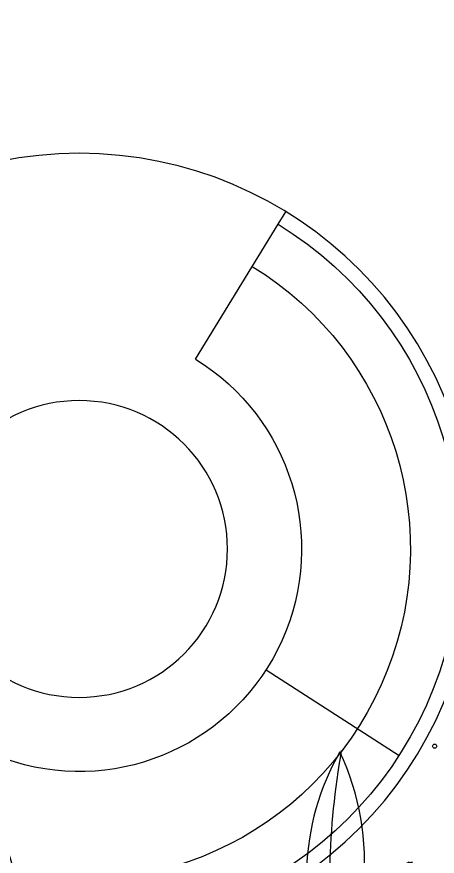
# Model space of a CAD drawing. Header units: millimetres. Extents: x -1030105 to 906887, y -616134 to 1220667.
# Drawn here: x -80924 to -79223, y 506023 to 509418 of the extents above; entities that cross this region are included whole.
import ezdxf

# ---------------------------------------------------------------- set-up
doc = ezdxf.new("R2010")
doc.units = ezdxf.units.MM
doc.header["$MEASUREMENT"] = 0
doc.layers.add('A-Furniture', color=143, linetype='Continuous')
doc.layers.add('A-Tree', color=98, linetype='Continuous')

# ---------------------------------------------------------------- blocks, each defined once
blk = doc.blocks.new('ggsr4')
for p, q in [((142851.4, 1125539.9), (143478.1, 1125669.7)), ((142131.9, 1124472.2), (142247.1, 1123842.6))]:
    blk.add_line(p, q)
at = {"color": 0}
blk.add_circle((141970, 1125357.5), 600, dxfattribs=at)
for radius in [1540, 1340, 900]:
    blk.add_arc((141970, 1125357.5), radius, 280.3625, 168.4458, dxfattribs=at)
at = {"layer": 'A-Furniture', "color": 8, "linetype": 'Continuous', "ltscale": 50}
blk.add_line((142247.1, 1123842.6), (142257.8, 1123783.6), dxfattribs=at)
blk.add_circle((141970, 1125357.5), 1600, dxfattribs=at)
blk.add_arc((141970, 1125357.5), 1540, 280.3625, 168.4458, dxfattribs=at)
blk = doc.blocks.new('FUR')
at = {"layer": 'A-Furniture', "xscale": -0.9999999999999997, "rotation": 158.8499458727467}
blk.add_blockref('ggsr4', (237660.4, 1084745.3), dxfattribs=at)
blk = doc.blocks.new('CAY8')
at = {"color": 0, "linetype": 'ByBlock'}
blk.add_circle((54.2, -556.1), 5.32, dxfattribs=at)
blk = doc.blocks.new('C2')
at = {"layer": 'A-Tree', "color": 8}
for centre, radius, start, end in [((597.8, 647.4), 513, 150.2411, 205.809), ((1840.5, 614.7), 1710, 170.24, 186.1148), ((-319.6, 679.1), 522.1, 354.3326, 25.2804), ((339.1, 477.7), 205.6, 101.4267, 190.9877), ((-212.9, 1393.7), 1033.3, 289.6318, 316.9416), ((679, 29.5), 671.2, 101.2486, 143.9899), ((460.7, 408.8), 318.6, 121.9055, 175.1859), ((119.8, 874.5), 467.2, 274.4073, 336.4431), ((1238.2, 234.7), 1039.7, 154.6853, 162.4501), ((-394.1, -16.3), 678.8, 39.15, 81.389), ((119.8, 874.5), 467.2, 208.0484, 264.6491), ((473.7, 1516.1), 1152.7, 228.5745, 252.3842), ((161.3, 602.3), 148.8, 169.1166, 218.9556), ((-17.3, 490), 144.2, 42.8374, 76.9786), ((-675.6, 122.9), 857.9, 20.5138, 36.0242), ((278.7, 727.5), 304.3, 261.6389, 315.6255), ((-362.5, 2596.6), 2252, 286.3355, 292.415), ((354.9, 551.3), 146.8, 257.3557, 344.3532), ((-1212.9, 1507.6), 1708.3, 305.4464, 320.7382), ((-319.6, 679.1), 522.1, 330.7697, 331.9367), ((240.8, -57.8), 496.9, 104.1284, 160.1468), ((-321.3, 547.7), 446.9, 282.2423, 341.7321), ((-189.9, 3449.1), 3044, 269.91, 274.502), ((553.3, 318.9), 446.3, 166.3603, 232.9474), ((222.9, 78.7), 344.8, 19.4342, 107.4357), ((-35, 106.6), 351, 6.5073, 62.3609), ((1308.3, 576), 1192.4, 188.0959, 210.7226), ((486.1, 461.5), 359.2, 188.5552, 241.3289), ((-510, -226.3), 903.4, 24.7599, 44.6473), ((776.7, 1214.2), 1030.1, 231.5416, 257.1764), ((18.2, -322.4), 747.4, 46.1483, 80.3711), ((-67.4, 715.3), 337.6, 246.7315, 287.3971), ((424, 217.1), 369.8, 155.9893, 202.84), ((921.5, 133.2), 840.5, 165.0604, 184.0737), ((207.7, 209), 186.3, 154.5276, 228.0163), ((-394.1, -16.3), 678.8, 358.2222, 17.8583)]:
    blk.add_arc(centre, radius, start, end, dxfattribs=at)
blk = doc.blocks.new('CÂY')
at = {"layer": 'A-Tree', "color": 8, "ltscale": 10, "xscale": 1.569782766103746, "yscale": 1.569782766103746, "zscale": 1.569782766103746, "rotation": 263.4853596317483}
blk.add_blockref('CAY8', (10836.7, -2657.5), dxfattribs=at)
at = {"layer": 'A-Tree', "color": 8, "ltscale": 10, "xscale": 2, "yscale": 2, "zscale": 2}
for p in [(9271.6, -4470.1), (7887.6, -4770.1)]:
    blk.add_blockref('C2', p, dxfattribs=at)
blk = doc.blocks.new('BỐ TRÍ LAY OUT')
at = {"layer": 'A-Furniture', "color": 3}
for name, p in [('CÂY', (4286.8, 4469.3)), ('FUR', (48783.7, 18654.7))]:
    blk.add_blockref(name, p, dxfattribs=at)
blk = doc.blocks.new('KIẾN TRÚC')
h = blk.add_hatch(color=9)
h.dxf.hatch_style = 1
edge = h.paths.add_edge_path(flags=16)
edge.add_line((62282, 27412), (55232.8, 27412))
edge.add_arc((32545.5, 30716.7), 22926.7, 284.53695, 351.71258, ccw=False)
edge.add_line((38300.2, 8523.9), (13217.5, 8523.9))
edge.add_arc((23753.1, 24110.8), 18813.6, 227.76772, 235.9443, ccw=False)
edge.add_arc((7788.8, 12733.4), 4187, 236.059, 322.4361, ccw=False)
edge.add_arc((13873.6, 18503.3), 12505.3, 190.83274, 227.66057, ccw=False)
edge.add_arc((25477.5, 20792.2), 24332.7, 180.68322, 190.99113, ccw=False)
edge.add_arc((3282.9, 20557.2), 2137.1, 101.0808, 181.4794, ccw=False)
edge.add_line((2872.2, 22654.5), (4986.1, 23013.1))
edge.add_arc((28039.7, 24288.4), 23088.9, 153.20143, 183.1663, ccw=False)
edge.add_arc((10232.3, 40544.6), 6483.1, 182.84011, 244.39627, ccw=False)
edge.add_arc((-6425, 39970.9), 10185.3, 1.42081, 26.70696)
edge.add_arc((10590.6, 49414.3), 9292.7, 144.71332, 211.57549, ccw=False)
edge.add_arc((-12326.2, 64090.2), 17935.6, 328.73754, 356.18995)
edge.add_arc((16735.3, 62308.6), 11181, 84.12439, 176.97619, ccw=False)
edge.add_arc((20709, 99752.5), 26473.2, 263.86537, 288.48696)
edge.add_arc((35667.4, 54479.7), 21207.1, 73.35107, 108.03024, ccw=False)
edge.add_arc((44765.5, 84516.2), 10177.4, 252.72587, 285.71301)
edge.add_arc((49659, 68416), 6655.6, 49.49954, 108.73112, ccw=False)
edge.add_arc((48035, 66009.8), 9545.5, -2.32883, 51.46764, ccw=False)
edge.add_line((57572.7, 65622), (49483.5, 65623.9))
edge.add_line((49483.5, 65623.9), (62282, 65623.9))
edge.add_line((62282, 65623.9), (62282, 27412))
h.paths.add_polyline_path([(0, 77895.5), (64428.5, 77895.5), (64428.5, -0.6), (-1.8, 0.6)])

msp = doc.modelspace()

# ---------------------------------------------------------------- block references
at = {"color": 3}
for name, p in [('KIẾN TRÚC', (-106778.5, 495876.5)), ('BỐ TRÍ LAY OUT', (-93480.293, 504642.113))]:
    msp.add_blockref(name, p, dxfattribs=at)

doc.saveas('drawing.dxf')
